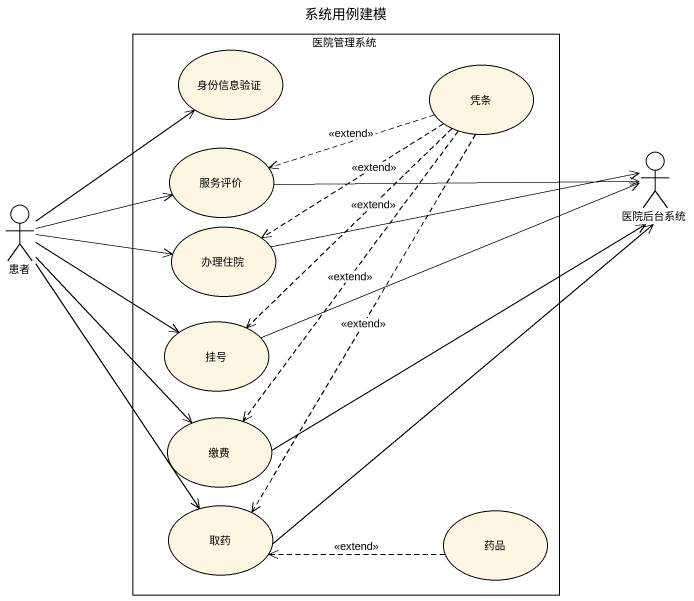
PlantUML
@startuml
title 系统用例建模
rectangle 医院管理系统 {
  usecase 身份信息验证
  usecase 凭条
  usecase 服务评价
  usecase 办理住院
  usecase 挂号
  usecase 缴费
  usecase 取药
  usecase 药品
}
actor 医院后台系统
actor 患者
凭条 .left.> 服务评价 : <<extend>>
凭条 ..> 办理住院 : <<extend>>
凭条 ..> 挂号 : <<extend>>
凭条 ..> 缴费 : <<extend>>
凭条 ..> 取药 : <<extend>>
服务评价 -right-> 医院后台系统
医院后台系统 <-left- 办理住院
医院后台系统 <-left- 挂号
医院后台系统 <-left- 取药
患者 -up-> 身份信息验证
患者 -right-> 服务评价
患者 -right-> 办理住院
患者 -right-> 挂号
患者 --> 缴费
患者 --> 取药
缴费 -right-> 医院后台系统
药品 .left.> 取药 : <<extend>>
@enduml
